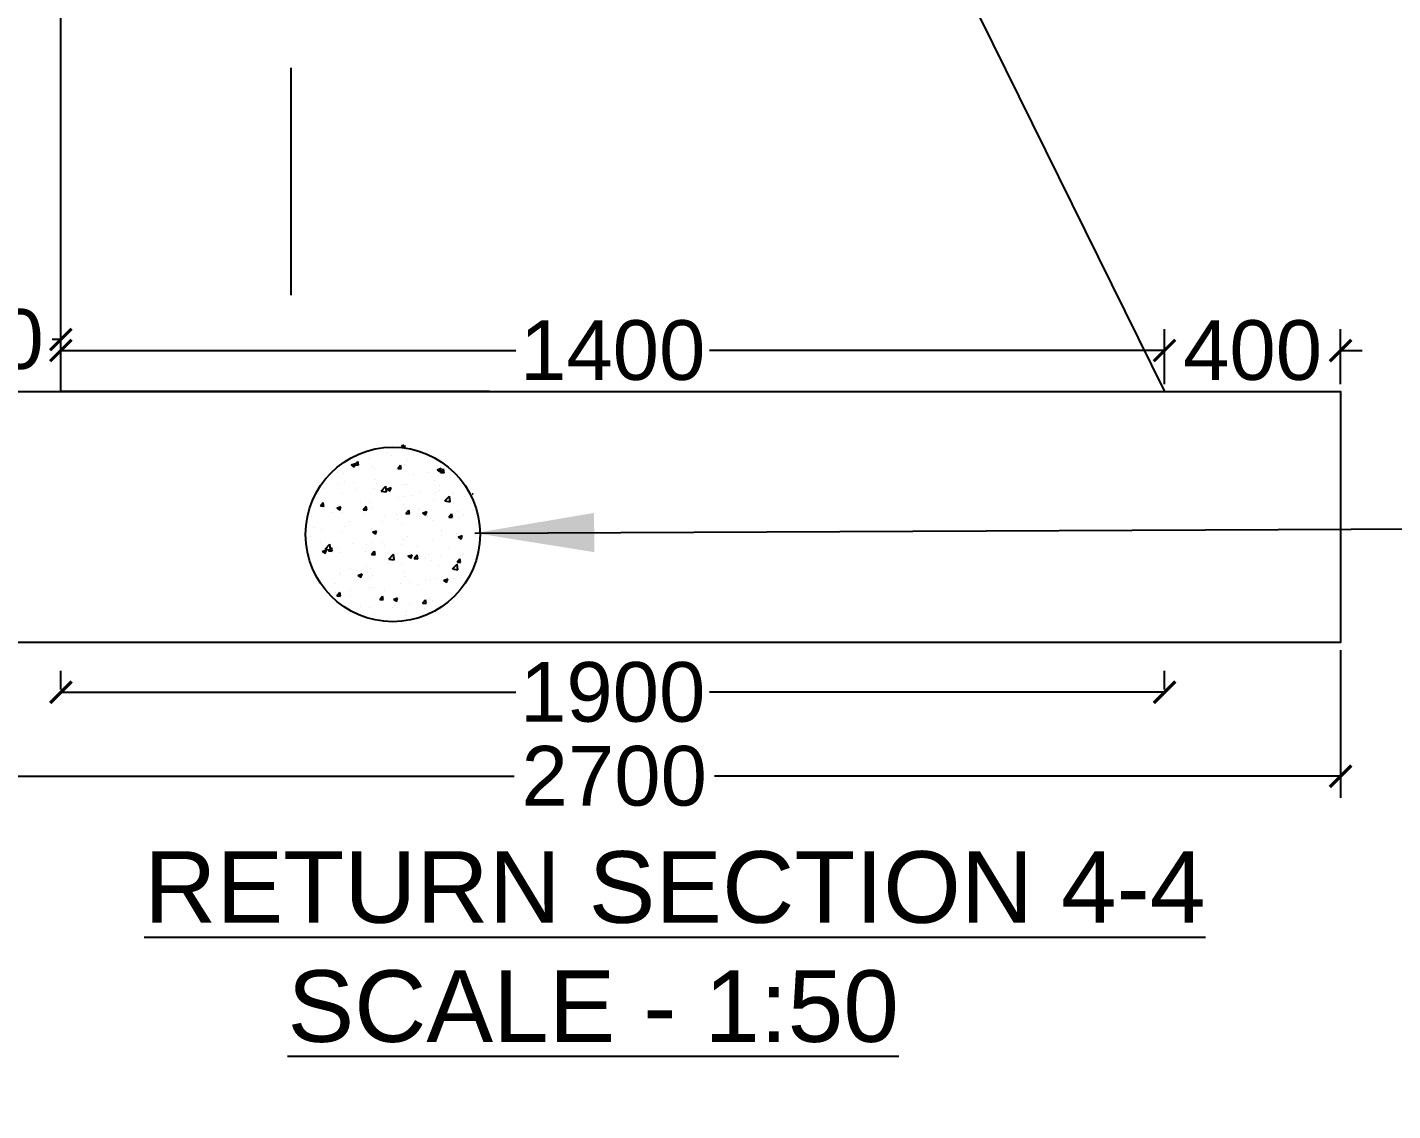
# Model space of a CAD drawing. Header units: inches. Extents: x 408 to 17534, y 396 to 10656.
# Drawn here: x 474.61 to 486.05, y 438.98 to 448.06 of the extents above; entities that cross this region are included whole.
import ezdxf

# ---------------------------------------------------------------- set-up
doc = ezdxf.new("R2010")
doc.units = ezdxf.units.IN
doc.header["$LTSCALE"] = 15
doc.header["$MEASUREMENT"] = 0
doc.linetypes.add('HIDDEN', pattern=[9.525, 6.35, -3.175])
for name, color, linetype in [('DIMENSION', 255, 'Continuous'), ('DRAWING', 7, 'Continuous'), ('HATCH', 7, 'Continuous'), ('TEXT', 255, 'Continuous')]:
    doc.layers.add(name, color=color, linetype=linetype)
doc.styles.get("Standard").update_dxf_attribs({"font": 'ARIAL_1.TTF'})
doc.styles.add('TIMES NEW ROMAN', font='TIMES_1.TTF')
doc.dimstyles.new('dig', dxfattribs={"dimtxt": 0.1875, "dimasz": 0.18, "dimexe": 0.18, "dimexo": 0.0625, "dimgap": 0.09, "dimtad": 0, "dimtih": 1, "dimtoh": 1, "dimdec": 4, "dimzin": 0, "dimdsep": 46, "dimtxsty": 'Standard', "dimblk": 'ARCHTICK', "dimcen": 0.09, "dimadec": 0, "dimazin": 0, "dimtfac": 1, "dimtdec": 4, "dimtofl": 0, "dimtmove": 0, "dimatfit": 3, "dimldrblk": 'ARCHTICK', "dimfxl": 0, "dimtolj": 1, "dimtzin": 0, "dimarcsym": 0})
doc.dimstyles.new('ISO-25', dxfattribs={"dimtxt": 0.636364, "dimasz": 1, "dimexe": 1.25, "dimexo": 0.625, "dimtad": 0, "dimtih": 1, "dimtoh": 1, "dimlfac": 100, "dimtxsty": 'TIMES NEW ROMAN', "dimcen": 2.5, "dimadec": 0, "dimazin": 0, "dimtfac": 1, "dimtmove": 0, "dimatfit": 3, "dimfxl": 0, "dimarcsym": 0})
picture_1 = doc.add_image_def('image2.jpg', size_in_pixel=(6332, 4524))

# ---------------------------------------------------------------- blocks, each defined once
blk = doc.blocks.new('_ArchTick')
at = {"color": 0, "linetype": 'ByBlock', "const_width": 0.15}
blk.add_lwpolyline([(-0.5, -0.5), (0.5, 0.5)], dxfattribs=at)
blk = doc.blocks.new('*D110')
at = {"layer": 'Defpoints', "color": 0, "ltscale": 0.02}
for p in [(473.436, 442.902), (485.613, 442.902), (485.613, 441.783)]:
    blk.add_point(p, dxfattribs=at)
at = {"layer": 'DIMENSION', "color": 0, "lineweight": -2, "ltscale": 0.02}
for p, q in [((473.436, 442.84), (473.436, 441.603)), ((485.613, 442.84), (485.613, 441.603)), ((473.436, 441.783), (478.685, 441.783)), ((485.613, 441.783), (480.365, 441.783))]:
    blk.add_line(p, q, dxfattribs=at)
at = {"layer": 'DIMENSION', "color": 0, "lineweight": -2, "ltscale": 0.02, "xscale": 0.18, "yscale": 0.18, "zscale": 0.18, "rotation": 180}
blk.add_blockref('_ArchTick', (473.436, 441.783), dxfattribs=at)
at = {"layer": 'DIMENSION', "color": 0, "lineweight": -2, "ltscale": 0.02, "xscale": 0.18, "yscale": 0.18, "zscale": 0.18}
blk.add_blockref('_ArchTick', (485.613, 441.783), dxfattribs=at)
at = {"layer": 'DIMENSION', "color": 0, "ltscale": 0.02, "insert": (479.525, 441.783), "char_height": 0.5, "attachment_point": 5}
blk.add_mtext('\\A1;2700', dxfattribs=at)
blk = doc.blocks.new('*D111')
at = {"layer": 'Defpoints', "color": 0, "ltscale": 0.02}
for p in [(474.887, 445.442), (473.436, 445.005), (474.887, 445.005)]:
    blk.add_point(p, dxfattribs=at)
at = {"layer": 'DIMENSION', "color": 0, "lineweight": -2, "ltscale": 0.02}
for p, q in [((473.436, 445.068), (473.436, 445.622)), ((474.887, 445.068), (474.887, 445.622)), ((473.436, 445.442), (473.51, 445.442)), ((474.887, 445.442), (474.813, 445.442))]:
    blk.add_line(p, q, dxfattribs=at)
at = {"layer": 'DIMENSION', "color": 0, "lineweight": -2, "ltscale": 0.02, "xscale": 0.18, "yscale": 0.18, "zscale": 0.18, "rotation": 180}
blk.add_blockref('_ArchTick', (473.436, 445.442), dxfattribs=at)
at = {"layer": 'DIMENSION', "color": 0, "lineweight": -2, "ltscale": 0.02, "xscale": 0.18, "yscale": 0.18, "zscale": 0.18}
blk.add_blockref('_ArchTick', (474.887, 445.442), dxfattribs=at)
at = {"layer": 'DIMENSION', "color": 0, "ltscale": 0.02, "insert": (474.161, 445.442), "char_height": 0.5, "attachment_point": 5}
blk.add_mtext('\\A1;400', dxfattribs=at)
blk = doc.blocks.new('*D112')
at = {"layer": 'Defpoints', "color": 0, "ltscale": 0.02}
for p in [(485.613, 445.35), (484.137, 445.005), (485.613, 445.005)]:
    blk.add_point(p, dxfattribs=at)
at = {"layer": 'DIMENSION', "color": 0, "lineweight": -2, "ltscale": 0.02}
for p, q in [((484.137, 445.068), (484.137, 445.53)), ((485.613, 445.068), (485.613, 445.53)), ((484.137, 445.35), (483.957, 445.35)), ((485.613, 445.35), (485.793, 445.35))]:
    blk.add_line(p, q, dxfattribs=at)
at = {"layer": 'DIMENSION', "color": 0, "lineweight": -2, "ltscale": 0.02, "xscale": 0.18, "yscale": 0.18, "zscale": 0.18}
blk.add_blockref('_ArchTick', (484.137, 445.35), dxfattribs=at)
at = {"layer": 'DIMENSION', "color": 0, "lineweight": -2, "ltscale": 0.02, "xscale": 0.18, "yscale": 0.18, "zscale": 0.18, "rotation": 180}
blk.add_blockref('_ArchTick', (485.613, 445.35), dxfattribs=at)
at = {"layer": 'DIMENSION', "color": 0, "ltscale": 0.02, "insert": (484.875, 445.35), "char_height": 0.5, "attachment_point": 5}
blk.add_mtext('\\A1;400', dxfattribs=at)
blk = doc.blocks.new('*D107')
at = {"layer": 'Defpoints', "color": 0, "ltscale": 0.02}
for p in [(484.137, 445.35), (474.887, 445.068), (484.137, 445.005)]:
    blk.add_point(p, dxfattribs=at)
at = {"layer": 'DIMENSION', "color": 0, "lineweight": -2, "ltscale": 0.02}
for p, q in [((474.887, 445.13), (474.887, 445.53)), ((484.137, 445.068), (484.137, 445.53)), ((474.887, 445.35), (478.7, 445.35)), ((484.137, 445.35), (480.324, 445.35))]:
    blk.add_line(p, q, dxfattribs=at)
at = {"layer": 'DIMENSION', "color": 0, "lineweight": -2, "ltscale": 0.02, "xscale": 0.18, "yscale": 0.18, "zscale": 0.18, "rotation": 180}
blk.add_blockref('_ArchTick', (474.887, 445.35), dxfattribs=at)
at = {"layer": 'DIMENSION', "color": 0, "lineweight": -2, "ltscale": 0.02, "xscale": 0.18, "yscale": 0.18, "zscale": 0.18}
blk.add_blockref('_ArchTick', (484.137, 445.35), dxfattribs=at)
at = {"layer": 'DIMENSION', "color": 0, "ltscale": 0.02, "insert": (479.512, 445.35), "char_height": 0.5, "attachment_point": 5}
blk.add_mtext('\\A1;1400', dxfattribs=at)
blk = doc.blocks.new('*D114')
at = {"layer": 'Defpoints', "color": 0, "ltscale": 0.02}
for p in [(474.887, 442.446), (484.137, 442.486), (484.137, 442.446)]:
    blk.add_point(p, dxfattribs=at)
at = {"layer": 'DIMENSION', "color": 0, "lineweight": -2, "ltscale": 0.02}
for p, q in [((474.887, 442.509), (474.887, 442.666)), ((484.137, 442.509), (484.137, 442.666)), ((474.887, 442.486), (478.7, 442.486)), ((484.137, 442.486), (480.324, 442.486))]:
    blk.add_line(p, q, dxfattribs=at)
at = {"layer": 'DIMENSION', "color": 0, "lineweight": -2, "ltscale": 0.02, "xscale": 0.18, "yscale": 0.18, "zscale": 0.18, "rotation": 180}
blk.add_blockref('_ArchTick', (474.887, 442.486), dxfattribs=at)
at = {"layer": 'DIMENSION', "color": 0, "lineweight": -2, "ltscale": 0.02, "xscale": 0.18, "yscale": 0.18, "zscale": 0.18}
blk.add_blockref('_ArchTick', (484.137, 442.486), dxfattribs=at)
at = {"layer": 'DIMENSION', "color": 0, "ltscale": 0.02, "insert": (479.512, 442.486), "char_height": 0.5, "attachment_point": 5}
blk.add_mtext('\\A1;1900', dxfattribs=at)

msp = doc.modelspace()

# ---------------------------------------------------------------- linework, layer by layer
at = {"linetype": 'HIDDEN', "ltscale": 0.02}
msp.add_lwpolyline([(476.81569, 462.00576), (476.81569, 445.00512)], dxfattribs=at)
at = {"layer": 'DRAWING'}
for p, q in [((474.88717, 445.00512), (474.88717, 465.35526)), ((478.47927, 445.00512), (474.88717, 445.00512))]:
    msp.add_line(p, q, dxfattribs=at)
msp.add_lwpolyline([(476.81569, 459.83399), (484.13725, 445.00512)], dxfattribs=at)
msp.add_lwpolyline([(473.43641, 445.00512), (485.61296, 445.00512), (485.61296, 442.90224), (473.43641, 442.90224)], close=True, dxfattribs=at)
at = {"layer": 'HATCH', "linetype": 'Continuous', "ltscale": 0.02}
for p, q in [((477.519, 444.52528), (477.519, 444.52528)), ((477.62654, 444.49425), (477.62654, 444.49425)), ((477.7411, 444.55182), (477.7608, 444.55938)), ((477.7411, 444.55182), (477.76597, 444.53505)), ((477.76617, 444.53478), (477.77392, 444.55786)), ((477.89345, 444.48298), (477.89345, 444.48298)), ((477.32099, 444.39056), (477.356, 444.404)), ((477.32099, 444.39056), (477.34586, 444.37378)), ((477.34396, 444.42659), (477.34396, 444.42659)), ((477.34606, 444.37351), (477.3562, 444.40373)), ((477.35138, 444.39181), (477.37549, 444.42053)), ((477.35138, 444.39181), (477.38127, 444.38919)), ((477.38147, 444.38892), (477.37569, 444.42026)), ((477.46913, 444.44307), (477.46913, 444.44307)), ((477.4988, 444.3783), (477.4988, 444.3783)), ((477.51292, 444.35883), (477.51292, 444.35883)), ((477.6585, 444.468), (477.6585, 444.468)), ((477.71001, 444.36043), (477.73412, 444.38916)), ((477.71001, 444.36043), (477.7399, 444.35781)), ((477.7401, 444.35755), (477.73432, 444.38889)), ((477.76964, 444.39403), (477.76964, 444.39403)), ((477.7904, 444.42836), (477.7904, 444.42836)), ((478.02219, 444.42604), (478.02219, 444.42604)), ((478.03955, 444.35051), (478.07456, 444.36395)), ((478.06463, 444.33347), (478.07476, 444.36369)), ((478.06864, 444.32905), (478.09275, 444.35778)), ((478.09873, 444.32617), (478.09295, 444.35751)), ((477.0818, 444.24817), (477.08175, 444.24861)), ((477.20721, 444.32825), (477.20721, 444.32825)), ((477.25322, 444.32134), (477.25322, 444.32134)), ((477.26226, 444.25003), (477.26226, 444.25003)), ((477.33759, 444.24587), (477.33759, 444.24587)), ((477.52696, 444.2708), (477.52696, 444.2708)), ((477.84274, 444.31237), (477.84274, 444.31237)), ((477.96791, 444.32885), (477.96791, 444.32885)), ((478.01611, 444.2596), (478.01611, 444.2596)), ((478.03955, 444.35051), (478.06443, 444.33374)), ((478.06864, 444.32905), (478.09853, 444.32644)), ((478.15727, 444.35378), (478.15727, 444.35378)), ((477.10077, 444.19415), (477.10077, 444.19415)), ((477.21242, 444.22939), (477.21242, 444.22939)), ((477.24714, 444.15489), (477.24714, 444.15489)), ((477.36768, 444.18287), (477.36768, 444.18287)), ((477.50684, 444.19238), (477.50684, 444.19238)), ((477.52917, 444.23876), (477.52917, 444.23876)), ((477.57075, 444.17256), (477.60969, 444.21315)), ((477.57075, 444.17256), (477.61522, 444.16567)), ((477.61542, 444.16541), (477.60989, 444.2129)), ((477.61944, 444.18925), (477.65445, 444.20269)), ((477.61944, 444.18925), (477.64431, 444.17247)), ((477.63459, 444.17159), (477.63459, 444.17159)), ((477.64451, 444.17221), (477.65465, 444.20242)), ((477.76356, 444.22759), (477.76356, 444.22759)), ((477.76975, 444.13002), (477.76975, 444.13002)), ((477.79608, 444.22748), (477.79608, 444.22748)), ((477.83637, 444.13164), (477.83637, 444.13164)), ((477.9015, 444.16032), (477.9015, 444.16032)), ((478.02574, 444.15657), (478.02574, 444.15657)), ((478.06135, 444.18008), (478.06135, 444.18008)), ((478.06299, 444.2162), (478.06299, 444.2162)), ((478.10437, 444.0898), (478.14331, 444.13039)), ((478.14904, 444.08265), (478.14351, 444.13014)), ((478.16841, 444.14904), (478.16841, 444.14904)), ((478.26972, 444.13064), (478.26972, 444.13064)), ((478.33801, 444.1492), (478.34106, 444.15038)), ((478.33801, 444.1492), (478.34334, 444.1456)), ((477.06213, 444.04709), (477.08623, 444.07581)), ((477.06213, 444.04709), (477.09202, 444.04447)), ((477.08089, 444.03218), (477.08089, 444.03218)), ((477.09221, 444.0442), (477.08643, 444.07554)), ((477.18657, 444.02992), (477.18657, 444.02992)), ((477.19933, 444.02798), (477.23434, 444.04142)), ((477.19933, 444.02798), (477.2242, 444.01121)), ((477.20606, 444.04866), (477.20606, 444.04866)), ((477.2244, 444.01094), (477.23454, 444.04115)), ((477.39543, 444.07359), (477.39543, 444.07359)), ((477.42076, 444.01571), (477.44486, 444.04444)), ((477.42076, 444.01571), (477.45065, 444.01309)), ((477.45084, 444.01283), (477.44506, 444.04417)), ((477.47816, 444.07997), (477.47816, 444.07997)), ((477.50076, 444.02593), (477.50076, 444.02593)), ((477.7112, 444.11516), (477.7112, 444.11516)), ((477.75748, 444.06114), (477.75748, 444.06114)), ((477.77939, 443.98433), (477.80349, 444.01306)), ((477.80947, 443.98145), (477.80369, 444.01279)), ((477.88956, 444.02024), (477.88956, 444.02024)), ((478.01003, 444.09315), (478.01003, 444.09315)), ((478.10437, 444.0898), (478.14884, 444.08291)), ((478.18115, 444.07029), (478.18115, 444.07029)), ((478.33515, 444.01742), (478.33515, 444.01742)), ((476.98851, 443.95644), (476.98851, 443.95644)), ((477.16278, 443.99588), (477.16278, 443.99588)), ((477.24106, 443.98845), (477.24106, 443.98845)), ((477.30637, 443.92014), (477.30637, 443.92014)), ((477.42969, 443.9846), (477.42969, 443.9846)), ((477.57967, 443.91796), (477.57967, 443.91796)), ((477.59797, 443.97019), (477.59797, 443.97019)), ((477.6966, 443.97332), (477.6966, 443.97332)), ((477.70484, 443.93444), (477.70484, 443.93444)), ((477.77939, 443.98433), (477.80928, 443.98172)), ((477.8942, 443.95937), (477.8942, 443.95937)), ((477.9179, 443.98794), (477.95291, 444.00138)), ((477.9179, 443.98794), (477.94277, 443.97116)), ((477.94297, 443.9709), (477.95311, 444.00111)), ((477.96352, 443.96205), (477.96352, 443.96205)), ((478.00395, 443.9267), (478.00395, 443.9267)), ((478.13802, 443.95296), (478.16212, 443.98168)), ((478.13802, 443.95296), (478.16791, 443.95034)), ((478.1681, 443.95007), (478.16232, 443.98142)), ((478.20998, 444.00094), (478.20998, 444.00094)), ((478.23043, 443.95077), (478.23043, 443.95077)), ((478.26364, 443.96419), (478.26364, 443.96419)), ((476.98243, 443.78999), (476.98243, 443.78999)), ((477.01478, 443.87008), (477.01478, 443.87008)), ((477.07452, 443.85146), (477.07452, 443.85146)), ((477.23498, 443.822), (477.23498, 443.822)), ((477.26389, 443.87639), (477.26389, 443.87639)), ((477.49468, 443.85949), (477.49468, 443.85949)), ((477.49779, 443.82667), (477.53279, 443.84011)), ((477.49779, 443.82667), (477.52266, 443.8099)), ((477.52286, 443.80963), (477.53299, 443.83984)), ((477.7514, 443.89469), (477.7514, 443.89469)), ((477.78892, 443.79521), (477.78892, 443.79521)), ((478.07844, 443.80373), (478.07844, 443.80373)), ((478.08051, 443.84526), (478.08051, 443.84526)), ((478.20361, 443.82021), (478.20361, 443.82021)), ((478.21635, 443.78663), (478.25136, 443.80007)), ((478.21635, 443.78663), (478.24122, 443.76985)), ((478.24142, 443.76959), (478.25156, 443.7998)), ((478.25756, 443.79774), (478.25756, 443.79774)), ((478.37211, 443.89532), (478.37211, 443.89532)), ((478.39298, 443.84514), (478.39298, 443.84514)), ((477.06541, 443.74038), (477.06541, 443.74038)), ((477.07767, 443.66541), (477.11268, 443.67885)), ((477.10274, 443.64837), (477.11288, 443.67858)), ((477.10342, 443.6855), (477.14236, 443.72609)), ((477.10342, 443.6855), (477.14789, 443.67861)), ((477.13151, 443.67099), (477.15561, 443.69972)), ((477.13151, 443.67099), (477.16139, 443.66837)), ((477.13236, 443.67918), (477.13236, 443.67918)), ((477.14809, 443.67835), (477.14256, 443.72584)), ((477.16159, 443.66811), (477.15581, 443.69945)), ((477.17084, 443.67322), (477.17084, 443.67322)), ((477.20574, 443.69511), (477.20574, 443.69511)), ((477.33233, 443.7291), (477.33233, 443.7291)), ((477.44813, 443.72075), (477.44813, 443.72075)), ((477.4886, 443.69304), (477.4886, 443.69304)), ((477.49733, 443.74516), (477.49733, 443.74516)), ((477.5733, 443.73723), (477.5733, 443.73723)), ((477.59924, 443.71783), (477.59924, 443.71783)), ((477.74532, 443.72825), (477.74532, 443.72825)), ((477.76267, 443.76216), (477.76267, 443.76216)), ((477.86615, 443.70655), (477.86615, 443.70655)), ((477.99787, 443.76026), (477.99787, 443.76026)), ((478.13306, 443.69527), (478.13306, 443.69527)), ((477.07767, 443.66541), (477.10255, 443.64863)), ((477.2289, 443.65555), (477.2289, 443.65555)), ((477.43775, 443.66194), (477.43775, 443.66194)), ((477.49014, 443.63961), (477.51424, 443.66834)), ((477.49014, 443.63961), (477.52002, 443.637)), ((477.52022, 443.63673), (477.51444, 443.66807)), ((477.63113, 443.56496), (477.63113, 443.56496)), ((477.63704, 443.60274), (477.67598, 443.64333)), ((477.63704, 443.60274), (477.68151, 443.59585)), ((477.68171, 443.59559), (477.67618, 443.64308)), ((477.70466, 443.65066), (477.70466, 443.65066)), ((477.73924, 443.5618), (477.73924, 443.5618)), ((477.79624, 443.62536), (477.83125, 443.6388)), ((477.79624, 443.62536), (477.82111, 443.60859)), ((477.82131, 443.60832), (477.83145, 443.63854)), ((477.84877, 443.60824), (477.87287, 443.63696)), ((477.84877, 443.60824), (477.87865, 443.60562)), ((477.87885, 443.60535), (477.87307, 443.6367)), ((477.94691, 443.60653), (477.94691, 443.60653)), ((477.97157, 443.63939), (477.97157, 443.63939)), ((477.99179, 443.59381), (477.99179, 443.59381)), ((478.07208, 443.62301), (478.07208, 443.62301)), ((478.17066, 443.51998), (478.2096, 443.56057)), ((478.2074, 443.57686), (478.2315, 443.60559)), ((478.2074, 443.57686), (478.23728, 443.57425)), ((478.21533, 443.51283), (478.2098, 443.56032)), ((478.23748, 443.57398), (478.2317, 443.60532)), ((478.23848, 443.62811), (478.23848, 443.62811)), ((478.25148, 443.6313), (478.25148, 443.6313)), ((478.26144, 443.64794), (478.26144, 443.64794)), ((478.35146, 443.59698), (478.35146, 443.59698)), ((477.22283, 443.48911), (477.22283, 443.48911)), ((477.23285, 443.47495), (477.23285, 443.47495)), ((477.3166, 443.52355), (477.3166, 443.52355)), ((477.37613, 443.4641), (477.41114, 443.47754)), ((477.37613, 443.4641), (477.401, 443.44732)), ((477.4012, 443.44706), (477.41134, 443.47727)), ((477.44177, 443.54003), (477.44177, 443.54003)), ((477.47669, 443.44683), (477.47669, 443.44683)), ((477.48252, 443.52659), (477.48252, 443.52659)), ((477.49976, 443.46367), (477.49976, 443.46367)), ((477.76667, 443.45239), (477.76667, 443.45239)), ((477.76828, 443.49688), (477.76828, 443.49688)), ((478.03358, 443.44112), (478.03358, 443.44112)), ((478.05987, 443.54693), (478.05987, 443.54693)), ((478.12991, 443.45073), (478.12991, 443.45073)), ((478.17066, 443.51998), (478.21513, 443.51309)), ((478.2454, 443.46485), (478.2454, 443.46485)), ((477.18506, 443.32634), (477.18506, 443.32634)), ((477.18509, 443.39677), (477.18509, 443.39677)), ((477.31023, 443.34282), (477.31023, 443.34282)), ((477.47644, 443.36015), (477.47644, 443.36015)), ((477.4996, 443.36775), (477.4996, 443.36775)), ((477.59649, 443.33704), (477.59649, 443.33704)), ((477.73316, 443.39535), (477.73316, 443.39535)), ((477.81537, 443.40932), (477.81537, 443.40932)), ((477.88809, 443.3871), (477.88809, 443.3871)), ((477.94054, 443.4258), (477.94054, 443.4258)), ((477.98571, 443.42736), (477.98571, 443.42736)), ((478.09469, 443.42405), (478.1297, 443.43749)), ((478.09469, 443.42405), (478.11956, 443.40728)), ((478.11976, 443.40701), (478.1299, 443.43723)), ((478.17968, 443.43715), (478.17968, 443.43715)), ((477.20088, 443.29489), (477.22499, 443.32362)), ((477.20088, 443.29489), (477.23077, 443.29228)), ((477.21675, 443.32266), (477.21675, 443.32266)), ((477.23097, 443.29201), (477.22518, 443.32335)), ((477.3049, 443.28699), (477.3049, 443.28699)), ((477.55951, 443.26352), (477.58362, 443.29224)), ((477.55951, 443.26352), (477.5894, 443.2609)), ((477.5896, 443.26063), (477.58381, 443.29198)), ((477.67458, 443.26279), (477.70959, 443.27623)), ((477.67458, 443.26279), (477.69945, 443.24601)), ((477.68384, 443.21212), (477.68384, 443.21212)), ((477.69965, 443.24575), (477.70979, 443.27596)), ((477.72708, 443.22891), (477.72708, 443.22891)), ((477.80901, 443.2286), (477.80901, 443.2286)), ((477.91814, 443.23214), (477.94225, 443.26087)), ((477.91814, 443.23214), (477.94803, 443.22953)), ((477.94823, 443.22926), (477.94244, 443.2606)), ((477.97963, 443.26091), (477.97963, 443.26091)), ((477.99837, 443.25353), (477.99837, 443.25353)), ((477.40239, 443.20817), (477.40239, 443.20817)), ((477.47036, 443.1937), (477.47036, 443.1937)), ((477.50782, 443.14101), (477.50782, 443.14101)), ((477.6693, 443.1969), (477.6693, 443.1969)), ((477.77473, 443.12973), (477.77473, 443.12973)), ((477.78745, 443.16206), (477.78745, 443.16206)), ((477.93622, 443.18562), (477.93622, 443.18562))]:
    msp.add_line(p, q, dxfattribs=at)
at = {"layer": 'HATCH', "ltscale": 0.02}
msp.add_circle((477.66903, 443.80876), 0.73097, dxfattribs=at)

# ---------------------------------------------------------------- texts
at = {"layer": 'DIMENSION', "ltscale": 0.02}
for s, p in [('%%URETURN SECTION 4-4', (475.58583, 440.55445)), ('%%USCALE - 1:50', (476.78633, 439.55673))]:
    msp.add_text(s, height=0.6, dxfattribs=at).set_placement(p)

# ---------------------------------------------------------------- dimensions: what is measured, and where the dimension line sits
for base, p1, p2, text, picture, middle in [((474.88717, 445.4416), (473.43641, 445.00512), (474.88717, 445.00512), '400', '*D111', (474.16119, 445.4416)), ((485.61296, 441.7826), (473.43641, 442.90224), (485.61296, 442.90224), '2700', '*D110', (479.52468, 441.7826))]:
    dim = msp.add_linear_dim(base=base, p1=p1, p2=p2, text=text, dimstyle='dig', override={"dimtxt": 0.5}, dxfattribs=at)
    dim.commit()
    dim.dimension.update_dxf_attribs({"geometry": picture, "text_midpoint": middle, "dimtype": 160})
for base, p1, p2, text, picture, middle in [((484.13725, 445.34957), (474.88717, 445.06762), (484.13725, 445.00512), '1400', '*D107', (479.51221, 445.34957)), ((485.61296, 445.34957), (484.13725, 445.00512), (485.61296, 445.00512), '400', '*D112', (484.8751, 445.34957)), ((484.13725, 442.48604), (474.88717, 442.44649), (484.13725, 442.44649), '1900', '*D114', (479.51221, 442.48604))]:
    dim = msp.add_linear_dim(base=base, p1=p1, p2=p2, text=text, dimstyle='dig', override={"dimtxt": 0.5}, dxfattribs=at)
    dim.commit()
    dim.dimension.update_dxf_attribs({"geometry": picture, "text_midpoint": middle})

# ---------------------------------------------------------------- pictures from other files: only their frames are drawn
at = {"ltscale": 0.02}
image = msp.add_image(picture_1, insert=(407.76289, 396.40269), size_in_units=(110.41618, 78.88863), dxfattribs=dict(at, fade=30))
image.dxf.flags = 7

# ---------------------------------------------------------------- leaders
at = {"layer": 'TEXT', "ltscale": 0.02}
msp.add_leader([(478.35694, 443.8201), (486.61461, 443.85792)], dimstyle='ISO-25', override={"dimgap": 0.625, "dimtad": 0}, dxfattribs=at)

doc.saveas('drawing.dxf')
